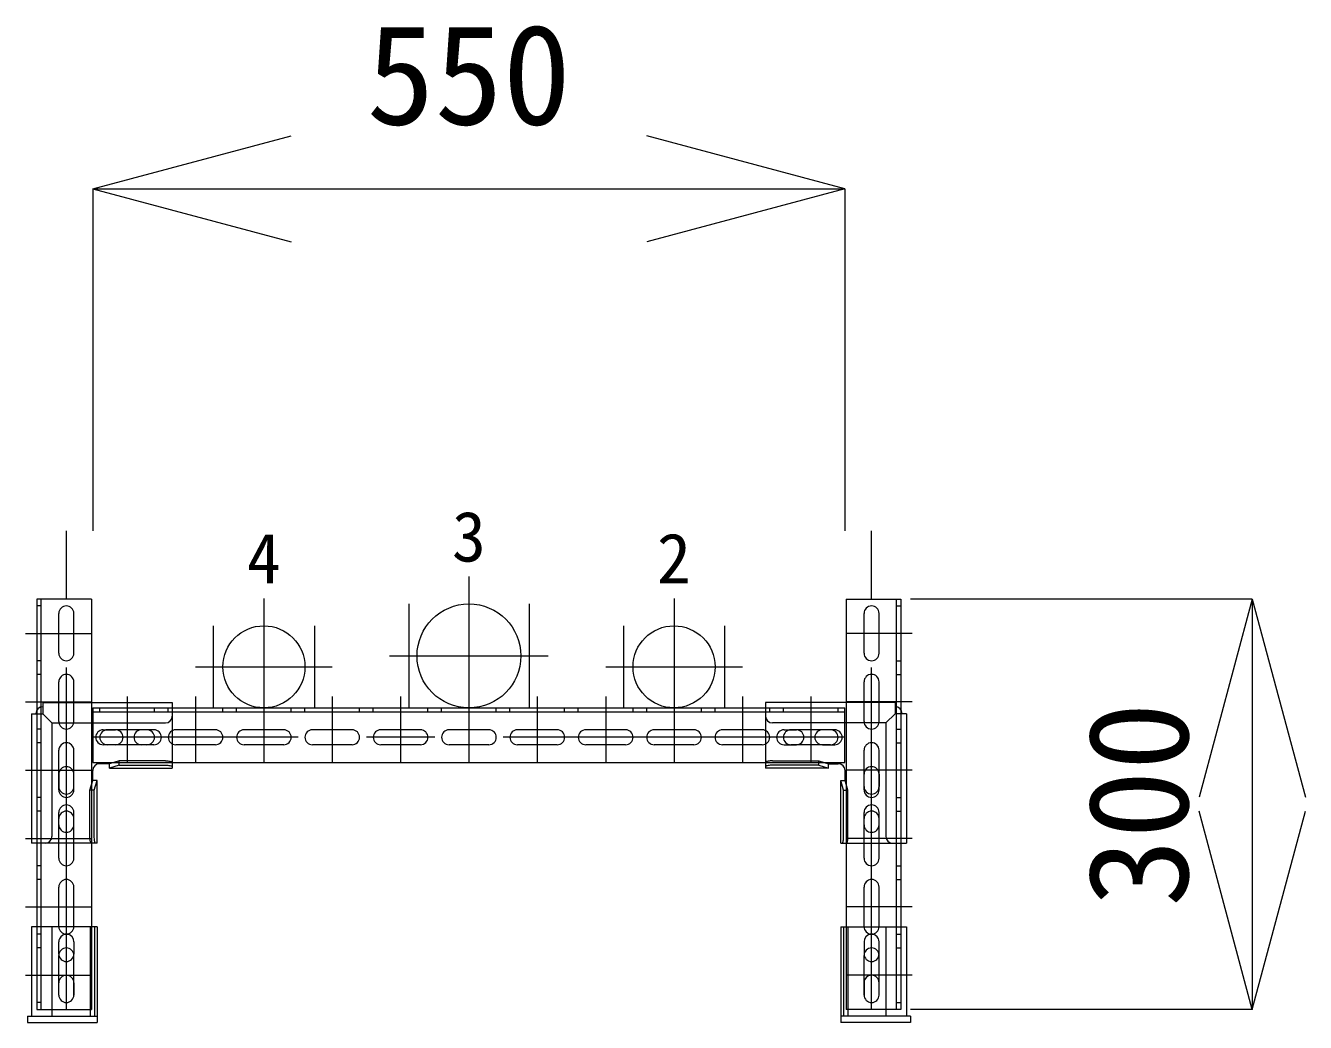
# Model space of a CAD drawing. Units: millimetres at full size, sheet at 1:50. Extents: x -29943 to 12787, y -4404 to 10657.
# Drawn here: x 5063 to 5999, y 2150 to 2879 of the extents above; entities that cross this region are included whole.
import ezdxf
from ezdxf.enums import TextEntityAlignment as Align

# ---------------------------------------------------------------- set-up
doc = ezdxf.new("R2010")
doc.units = ezdxf.units.MM
doc.header["$LTSCALE"] = 50
doc.linetypes.add('CHAIN1', pattern=[8, 5, -1, 1, -1])
for name, color, linetype, lineweight in [('0-0_マルチ横', 3, 'Continuous', 9), ('0-1_接続金具', 7, 'Continuous', 18), ('0-3_マルチ縦', 3, 'Continuous', 9), ('0-C_マルチ寸法', 4, 'Continuous', 9), ('0-F_文字', 7, 'Continuous', 9), ('1-1_2\u3000洗浄汚泥移送配管', 7, 'Continuous', 9), ('1-2_3\u3000洗浄水移送配管', 7, 'Continuous', 9), ('1-3_4\u3000工水配管', 7, 'Continuous', 9)]:
    doc.layers.add(name, color=color, linetype=linetype, lineweight=lineweight)
doc.styles.add('ＭＳ ゴシック', font='')
doc.styles.get('ＭＳ ゴシック').set_extended_font_data('MS Gothic')

msp = doc.modelspace()

# ---------------------------------------------------------------- linework, layer by layer
at = {"layer": '0-0_マルチ横', "color": 4, "linetype": 'CHAIN1'}
for p, q in [((5137.24, 2388.76), (5137.24, 2340.46)), ((5187.24, 2388.76), (5187.24, 2340.46)), ((5237.24, 2388.76), (5237.24, 2340.46)), ((5287.24, 2388.76), (5287.24, 2340.46)), ((5337.24, 2388.76), (5337.24, 2340.46)), ((5387.24, 2388.76), (5387.24, 2340.46)), ((5437.24, 2388.76), (5437.24, 2340.46)), ((5487.24, 2388.76), (5487.24, 2340.46)), ((5537.24, 2388.76), (5537.24, 2340.46)), ((5587.24, 2388.76), (5587.24, 2340.46)), ((5637.24, 2388.76), (5637.24, 2340.46)), ((5662.24, 2358.96), (5112.24, 2358.96))]:
    msp.add_line(p, q, dxfattribs=at)
at = {"layer": '0-0_マルチ横'}
for p, q in [((5112.24, 2380.46), (5112.24, 2340.46)), ((5112.24, 2380.46), (5662.24, 2380.46)), ((5117.24, 2377.26), (5117.24, 2380.46)), ((5157.24, 2377.26), (5157.24, 2380.46)), ((5167.24, 2377.26), (5167.24, 2380.46)), ((5207.24, 2377.26), (5207.24, 2380.46)), ((5217.24, 2377.26), (5217.24, 2380.46)), ((5257.24, 2377.26), (5257.24, 2380.46)), ((5267.24, 2377.26), (5267.24, 2380.46)), ((5307.24, 2377.26), (5307.24, 2380.46)), ((5317.24, 2377.26), (5317.24, 2380.46)), ((5357.24, 2377.26), (5357.24, 2380.46)), ((5367.24, 2377.26), (5367.24, 2380.46)), ((5407.24, 2377.26), (5407.24, 2380.46)), ((5417.24, 2377.26), (5417.24, 2380.46)), ((5457.24, 2377.26), (5457.24, 2380.46)), ((5467.24, 2377.26), (5467.24, 2380.46)), ((5507.24, 2377.26), (5507.24, 2380.46)), ((5517.24, 2377.26), (5517.24, 2380.46)), ((5557.24, 2377.26), (5557.24, 2380.46)), ((5567.24, 2377.26), (5567.24, 2380.46)), ((5607.24, 2377.26), (5607.24, 2380.46)), ((5617.24, 2377.26), (5617.24, 2380.46)), ((5657.24, 2377.26), (5657.24, 2380.46)), ((5662.24, 2340.46), (5662.24, 2380.46)), ((5662.24, 2377.26), (5112.24, 2377.26)), ((5151.74, 2364.46), (5122.74, 2364.46)), ((5201.74, 2364.46), (5172.74, 2364.46)), ((5251.74, 2364.46), (5222.74, 2364.46)), ((5301.74, 2364.46), (5272.74, 2364.46)), ((5351.74, 2364.46), (5322.74, 2364.46)), ((5401.74, 2364.46), (5372.74, 2364.46)), ((5451.74, 2364.46), (5422.74, 2364.46)), ((5501.74, 2364.46), (5472.74, 2364.46)), ((5551.74, 2364.46), (5522.74, 2364.46)), ((5601.74, 2364.46), (5572.74, 2364.46)), ((5651.74, 2364.46), (5622.74, 2364.46)), ((5151.74, 2353.46), (5122.74, 2353.46)), ((5201.74, 2353.46), (5172.74, 2353.46)), ((5251.74, 2353.46), (5222.74, 2353.46)), ((5301.74, 2353.46), (5272.74, 2353.46)), ((5351.74, 2353.46), (5322.74, 2353.46)), ((5401.74, 2353.46), (5372.74, 2353.46)), ((5451.74, 2353.46), (5422.74, 2353.46)), ((5501.74, 2353.46), (5472.74, 2353.46)), ((5551.74, 2353.46), (5522.74, 2353.46)), ((5601.74, 2353.46), (5572.74, 2353.46)), ((5651.74, 2353.46), (5622.74, 2353.46)), ((5112.24, 2340.46), (5662.24, 2340.46))]:
    msp.add_line(p, q, dxfattribs=at)
for centre, start, end in [((5122.74, 2358.96), 90, 270), ((5151.74, 2358.96), 270, 90), ((5172.74, 2358.96), 90, 270), ((5201.74, 2358.96), 270, 90), ((5222.74, 2358.96), 90, 270), ((5251.74, 2358.96), 270, 90), ((5272.74, 2358.96), 90, 270), ((5301.74, 2358.96), 270, 90), ((5322.74, 2358.96), 90, 270), ((5351.74, 2358.96), 270, 90), ((5372.74, 2358.96), 90, 270), ((5401.74, 2358.96), 270, 90), ((5422.74, 2358.96), 90, 270), ((5451.74, 2358.96), 270, 90), ((5472.74, 2358.96), 90, 270), ((5501.74, 2358.96), 270, 90), ((5522.74, 2358.96), 90, 270), ((5551.74, 2358.96), 270, 90), ((5572.74, 2358.96), 90, 270), ((5601.74, 2358.96), 270, 90), ((5622.74, 2358.96), 90, 270), ((5651.74, 2358.96), 270, 90)]:
    msp.add_arc(centre, 5.5, start, end, dxfattribs=at)
at = {"layer": '0-1_接続金具'}
for p, q in [((5075.49, 2384.46), (5170.24, 2384.46)), ((5075.49, 2384.46), (5075.49, 2376.21)), ((5170.24, 2384.46), (5170.24, 2336.46)), ((5698.99, 2384.46), (5604.24, 2384.46)), ((5604.24, 2384.46), (5604.24, 2336.46)), ((5698.99, 2384.46), (5698.99, 2376.21)), ((5067.24, 2376.21), (5067.24, 2281.46)), ((5067.24, 2376.21), (5075.49, 2376.21)), ((5075.49, 2376.21), (5082.24, 2369.46)), ((5082.24, 2369.46), (5082.24, 2286.46)), ((5082.24, 2369.46), (5165.24, 2369.46)), ((5692.24, 2369.46), (5609.24, 2369.46)), ((5698.99, 2376.21), (5692.24, 2369.46)), ((5692.24, 2369.46), (5692.24, 2286.46)), ((5707.24, 2376.21), (5698.99, 2376.21)), ((5707.24, 2376.21), (5707.24, 2281.46)), ((5119.74, 2364.46), (5128.74, 2364.46)), ((5156.74, 2364.46), (5147.74, 2364.46)), ((5617.74, 2364.46), (5626.74, 2364.46)), ((5654.74, 2364.46), (5645.74, 2364.46)), ((5128.74, 2353.46), (5119.74, 2353.46)), ((5156.74, 2353.46), (5147.74, 2353.46)), ((5617.74, 2353.46), (5626.74, 2353.46)), ((5645.74, 2353.46), (5654.74, 2353.46)), ((5131.31, 2341.67), (5124.24, 2339.62)), ((5131.31, 2338.52), (5131.31, 2341.67)), ((5165.24, 2341.67), (5131.31, 2341.67)), ((5609.24, 2341.67), (5643.16, 2341.67)), ((5643.16, 2341.67), (5650.24, 2339.62)), ((5643.16, 2338.52), (5643.16, 2341.67)), ((5087.24, 2331.96), (5087.24, 2322.96)), ((5098.24, 2322.96), (5098.24, 2331.96)), ((5112.08, 2327.46), (5112.08, 2334.62)), ((5124.24, 2339.62), (5117.08, 2339.62)), ((5124.24, 2336.46), (5124.24, 2339.62)), ((5131.31, 2338.52), (5124.24, 2336.46)), ((5124.24, 2336.46), (5170.24, 2336.46)), ((5131.31, 2338.52), (5165.24, 2338.52)), ((5650.24, 2336.46), (5604.24, 2336.46)), ((5643.16, 2338.52), (5609.24, 2338.52)), ((5643.16, 2338.52), (5650.24, 2336.46)), ((5650.24, 2339.62), (5657.39, 2339.62)), ((5650.24, 2336.46), (5650.24, 2339.62)), ((5662.39, 2327.46), (5662.39, 2334.62)), ((5676.24, 2322.96), (5676.24, 2331.96)), ((5687.24, 2331.96), (5687.24, 2322.96)), ((5110.03, 2320.39), (5112.08, 2327.46)), ((5115.24, 2327.46), (5112.08, 2327.46)), ((5113.18, 2320.39), (5115.24, 2327.46)), ((5115.24, 2281.46), (5115.24, 2327.46)), ((5661.29, 2320.39), (5659.24, 2327.46)), ((5659.24, 2281.46), (5659.24, 2327.46)), ((5659.24, 2327.46), (5662.39, 2327.46)), ((5664.44, 2320.39), (5662.39, 2327.46)), ((5113.18, 2320.39), (5110.03, 2320.39)), ((5110.03, 2286.46), (5110.03, 2320.39)), ((5113.18, 2286.46), (5113.18, 2320.39)), ((5661.29, 2320.39), (5664.44, 2320.39)), ((5661.29, 2286.46), (5661.29, 2320.39)), ((5664.44, 2286.46), (5664.44, 2320.39)), ((5087.24, 2294.96), (5087.24, 2303.96)), ((5098.24, 2294.96), (5098.24, 2303.96)), ((5676.24, 2294.96), (5676.24, 2303.96)), ((5687.24, 2294.96), (5687.24, 2303.96)), ((5115.24, 2281.46), (5067.24, 2281.46)), ((5659.24, 2281.46), (5707.24, 2281.46)), ((5115.24, 2220.46), (5067.24, 2220.46)), ((5067.24, 2220.46), (5067.24, 2154.96)), ((5082.24, 2220.46), (5082.24, 2154.96)), ((5110.07, 2220.46), (5110.07, 2154.96)), ((5113.22, 2220.46), (5113.22, 2154.96)), ((5115.24, 2220.46), (5115.24, 2150.46)), ((5659.24, 2220.46), (5707.24, 2220.46)), ((5659.24, 2220.46), (5659.24, 2150.46)), ((5661.25, 2220.46), (5661.25, 2154.96)), ((5664.41, 2220.46), (5664.41, 2154.96)), ((5692.24, 2220.46), (5692.24, 2154.96)), ((5707.24, 2220.46), (5707.24, 2154.96)), ((5087.24, 2200.46), (5087.24, 2209.46)), ((5098.24, 2209.46), (5098.24, 2200.46)), ((5676.24, 2209.46), (5676.24, 2200.46)), ((5687.24, 2200.46), (5687.24, 2209.46)), ((5087.24, 2170.46), (5087.24, 2179.46)), ((5098.24, 2179.46), (5098.24, 2170.46)), ((5676.24, 2179.46), (5676.24, 2170.46)), ((5687.24, 2170.46), (5687.24, 2179.46)), ((5064.24, 2154.96), (5115.24, 2154.96)), ((5064.24, 2154.96), (5064.24, 2150.46)), ((5710.24, 2154.96), (5659.24, 2154.96)), ((5710.24, 2154.96), (5710.24, 2150.46)), ((5064.24, 2150.46), (5115.24, 2150.46)), ((5710.24, 2150.46), (5659.24, 2150.46))]:
    msp.add_line(p, q, dxfattribs=at)
for points in [[(5165.24, 2341.67), (5166.1, 2341.66), (5166.95, 2341.61), (5167.74, 2341.54), (5168.45, 2341.43), (5169.07, 2341.31), (5169.57, 2341.16), (5169.93, 2341), (5170.16, 2340.82), (5170.24, 2340.64)], [(5609.24, 2341.67), (5608.37, 2341.66), (5607.53, 2341.61), (5606.74, 2341.54), (5606.02, 2341.43), (5605.41, 2341.31), (5604.91, 2341.16), (5604.54, 2341), (5604.31, 2340.82), (5604.24, 2340.64)], [(5165.24, 2338.52), (5166.1, 2338.51), (5166.95, 2338.46), (5167.74, 2338.38), (5168.45, 2338.28), (5169.07, 2338.15), (5169.57, 2338.01), (5169.93, 2337.84), (5170.16, 2337.67), (5170.24, 2337.49)], [(5609.24, 2338.52), (5608.37, 2338.51), (5607.53, 2338.46), (5606.74, 2338.38), (5606.02, 2338.28), (5605.41, 2338.15), (5604.91, 2338.01), (5604.54, 2337.84), (5604.31, 2337.67), (5604.24, 2337.49)], [(5111.06, 2281.46), (5110.88, 2281.54), (5110.7, 2281.77), (5110.54, 2282.13), (5110.39, 2282.63), (5110.27, 2283.25), (5110.17, 2283.96), (5110.09, 2284.75), (5110.04, 2285.6), (5110.03, 2286.46)], [(5114.21, 2281.46), (5114.03, 2281.54), (5113.86, 2281.77), (5113.69, 2282.13), (5113.55, 2282.63), (5113.42, 2283.25), (5113.32, 2283.96), (5113.24, 2284.75), (5113.19, 2285.6), (5113.18, 2286.46)], [(5660.26, 2281.46), (5660.44, 2281.54), (5660.62, 2281.77), (5660.78, 2282.13), (5660.92, 2282.63), (5661.05, 2283.25), (5661.15, 2283.96), (5661.23, 2284.75), (5661.28, 2285.6), (5661.29, 2286.46)], [(5663.42, 2281.46), (5663.59, 2281.54), (5663.77, 2281.77), (5663.93, 2282.13), (5664.08, 2282.63), (5664.2, 2283.25), (5664.31, 2283.96), (5664.38, 2284.75), (5664.43, 2285.6), (5664.44, 2286.46)]]:
    msp.add_lwpolyline(points, dxfattribs=at)
for centre, radius, start, end in [((5075.49, 2376.21), 5.05, 90, 180), ((5698.99, 2376.21), 5.05, 0, 90), ((5165.24, 2374.46), 5, 270, 0), ((5609.24, 2374.46), 5, 180, 270), ((5119.74, 2358.96), 5.5, 90, 270), ((5128.74, 2358.96), 5.5, 270, 90), ((5147.74, 2358.96), 5.5, 90, 270), ((5156.74, 2358.96), 5.5, 270, 90), ((5617.74, 2358.96), 5.5, 90, 270), ((5626.74, 2358.96), 5.5, 270, 90), ((5645.74, 2358.96), 5.5, 90, 270), ((5654.74, 2358.96), 5.5, 270, 90), ((5092.74, 2331.96), 5.5, 0, 180), ((5117.08, 2334.62), 5, 90, 180), ((5657.39, 2334.62), 5, 0, 90), ((5681.74, 2331.96), 5.5, 0, 180), ((5092.74, 2322.96), 5.5, 180, 0), ((5681.74, 2322.96), 5.5, 180, 0), ((5092.74, 2303.96), 5.5, 0, 180), ((5681.74, 2303.96), 5.5, 0, 180), ((5092.74, 2294.96), 5.5, 180, 0), ((5681.74, 2294.96), 5.5, 180, 0), ((5077.24, 2286.46), 5, 270, 0), ((5697.24, 2286.46), 5, 180, 270), ((5092.74, 2209.46), 5.5, 158.00054, 180), ((5092.74, 2209.46), 5.5, 0, 158.00054), ((5681.74, 2209.46), 5.5, 21.99946, 180), ((5681.74, 2209.46), 5.5, 0, 21.99946), ((5092.74, 2200.46), 5.5, 180, 0), ((5681.74, 2200.46), 5.5, 180, 0), ((5092.74, 2179.46), 5.5, 0, 180), ((5681.74, 2179.46), 5.5, 0, 180), ((5092.74, 2170.46), 5.5, 180, 0), ((5681.74, 2170.46), 5.5, 180, 0)]:
    msp.add_arc(centre, radius, start, end, dxfattribs=at)
at = {"layer": '0-3_マルチ縦', "color": 4, "linetype": 'CHAIN1'}
for p, q in [((5092.74, 2159.96), (5092.74, 2509.96)), ((5681.74, 2159.96), (5681.74, 2509.96)), ((5062.94, 2434.96), (5111.24, 2434.96)), ((5711.53, 2434.96), (5663.24, 2434.96)), ((5062.94, 2384.96), (5111.24, 2384.96)), ((5711.53, 2384.96), (5663.24, 2384.96)), ((5062.94, 2334.96), (5111.24, 2334.96)), ((5711.53, 2334.96), (5663.24, 2334.96)), ((5062.94, 2284.96), (5111.24, 2284.96)), ((5711.53, 2284.96), (5663.24, 2284.96)), ((5062.94, 2234.96), (5111.24, 2234.96)), ((5711.53, 2234.96), (5663.24, 2234.96)), ((5062.94, 2184.96), (5111.24, 2184.96)), ((5711.53, 2184.96), (5663.24, 2184.96))]:
    msp.add_line(p, q, dxfattribs=at)
at = {"layer": '0-3_マルチ縦'}
for p, q in [((5071.24, 2459.96), (5071.24, 2159.96)), ((5111.24, 2459.96), (5071.24, 2459.96)), ((5074.44, 2454.96), (5071.24, 2454.96)), ((5074.44, 2159.96), (5074.44, 2459.96)), ((5111.24, 2459.96), (5111.24, 2159.96)), ((5663.24, 2459.96), (5663.24, 2159.96)), ((5663.24, 2459.96), (5703.24, 2459.96)), ((5700.04, 2159.96), (5700.04, 2459.96)), ((5700.04, 2454.96), (5703.24, 2454.96)), ((5703.24, 2459.96), (5703.24, 2159.96)), ((5087.24, 2420.46), (5087.24, 2449.46)), ((5098.24, 2420.46), (5098.24, 2449.46)), ((5676.24, 2420.46), (5676.24, 2449.46)), ((5687.24, 2420.46), (5687.24, 2449.46)), ((5074.44, 2414.96), (5071.24, 2414.96)), ((5700.04, 2414.96), (5703.24, 2414.96)), ((5074.44, 2404.96), (5071.24, 2404.96)), ((5087.24, 2370.46), (5087.24, 2399.46)), ((5098.24, 2370.46), (5098.24, 2399.46)), ((5676.24, 2370.46), (5676.24, 2399.46)), ((5687.24, 2370.46), (5687.24, 2399.46)), ((5700.04, 2404.96), (5703.24, 2404.96)), ((5074.44, 2364.96), (5071.24, 2364.96)), ((5700.04, 2364.96), (5703.24, 2364.96)), ((5074.44, 2354.96), (5071.24, 2354.96)), ((5700.04, 2354.96), (5703.24, 2354.96)), ((5087.24, 2320.46), (5087.24, 2349.46)), ((5098.24, 2320.46), (5098.24, 2349.46)), ((5676.24, 2320.46), (5676.24, 2349.46)), ((5687.24, 2320.46), (5687.24, 2349.46)), ((5074.44, 2314.96), (5071.24, 2314.96)), ((5700.04, 2314.96), (5703.24, 2314.96)), ((5074.44, 2304.96), (5071.24, 2304.96)), ((5700.04, 2304.96), (5703.24, 2304.96)), ((5087.24, 2270.46), (5087.24, 2299.46)), ((5098.24, 2270.46), (5098.24, 2299.46)), ((5676.24, 2270.46), (5676.24, 2299.46)), ((5687.24, 2270.46), (5687.24, 2299.46)), ((5074.44, 2264.96), (5071.24, 2264.96)), ((5700.04, 2264.96), (5703.24, 2264.96)), ((5074.44, 2254.96), (5071.24, 2254.96)), ((5087.24, 2220.46), (5087.24, 2249.46)), ((5098.24, 2220.46), (5098.24, 2249.46)), ((5676.24, 2220.46), (5676.24, 2249.46)), ((5687.24, 2220.46), (5687.24, 2249.46)), ((5700.04, 2254.96), (5703.24, 2254.96)), ((5074.44, 2214.96), (5071.24, 2214.96)), ((5700.04, 2214.96), (5703.24, 2214.96)), ((5074.44, 2204.96), (5071.24, 2204.96)), ((5700.04, 2204.96), (5703.24, 2204.96)), ((5087.24, 2170.46), (5087.24, 2199.46)), ((5098.24, 2170.46), (5098.24, 2199.46)), ((5676.24, 2170.46), (5676.24, 2199.46)), ((5687.24, 2170.46), (5687.24, 2199.46)), ((5074.44, 2164.96), (5071.24, 2164.96)), ((5700.04, 2164.96), (5703.24, 2164.96)), ((5071.24, 2159.96), (5111.24, 2159.96)), ((5703.24, 2159.96), (5663.24, 2159.96))]:
    msp.add_line(p, q, dxfattribs=at)
for centre, start, end in [((5092.74, 2449.46), 0, 180), ((5681.74, 2449.46), 0, 180), ((5092.74, 2420.46), 180, 0), ((5681.74, 2420.46), 180, 0), ((5092.74, 2399.46), 0, 180), ((5681.74, 2399.46), 0, 180), ((5092.74, 2370.46), 180, 0), ((5681.74, 2370.46), 180, 0), ((5092.74, 2349.46), 0, 180), ((5681.74, 2349.46), 0, 180), ((5092.74, 2320.46), 180, 0), ((5681.74, 2320.46), 180, 0), ((5092.74, 2299.46), 0, 180), ((5681.74, 2299.46), 0, 180), ((5092.74, 2270.46), 180, 0), ((5681.74, 2270.46), 180, 0), ((5092.74, 2249.46), 0, 180), ((5681.74, 2249.46), 0, 180), ((5092.74, 2220.46), 180, 0), ((5681.74, 2220.46), 180, 0), ((5092.74, 2199.46), 0, 180), ((5681.74, 2199.46), 0, 180), ((5092.74, 2170.46), 180, 0), ((5681.74, 2170.46), 180, 0)]:
    msp.add_arc(centre, 5.5, start, end, dxfattribs=at)
at = {"layer": '0-C_マルチ寸法'}
for p, q in [((5112.24, 2759.96), (5257.12, 2798.79)), ((5662.24, 2759.96), (5517.35, 2798.79)), ((5112.24, 2759.96), (5662.24, 2759.96)), ((5112.24, 2759.96), (5257.12, 2721.14)), ((5112.24, 2759.96), (5112.24, 2509.96)), ((5662.24, 2759.96), (5517.35, 2721.14)), ((5662.24, 2759.96), (5662.24, 2509.96)), ((5960.24, 2459.96), (5710.24, 2459.96)), ((5960.24, 2459.96), (5921.41, 2315.08)), ((5960.24, 2459.96), (5960.24, 2159.96)), ((5960.24, 2459.96), (5999.06, 2315.08)), ((5960.24, 2159.96), (5921.41, 2304.85)), ((5960.24, 2159.96), (5999.06, 2304.85)), ((5960.24, 2159.96), (5710.24, 2159.96))]:
    msp.add_line(p, q, dxfattribs=at)
at = {"layer": '1-1_2\u3000洗浄汚泥移送配管', "color": 4, "linetype": 'CHAIN1'}
for p, q in [((5537.24, 2460.46), (5537.24, 2360.46)), ((5487.24, 2410.46), (5587.24, 2410.46))]:
    msp.add_line(p, q, dxfattribs=at)
at = {"layer": '1-1_2\u3000洗浄汚泥移送配管'}
for p, q in [((5500.24, 2440.46), (5500.24, 2380.46)), ((5574.24, 2440.46), (5574.24, 2380.46))]:
    msp.add_line(p, q, dxfattribs=at)
at = {"layer": '1-1_2\u3000洗浄汚泥移送配管', "color": 3}
msp.add_circle((5537.24, 2410.46), 30, dxfattribs=at)
at = {"layer": '1-2_3\u3000洗浄水移送配管', "color": 4, "linetype": 'CHAIN1'}
for p, q in [((5387.24, 2476.46), (5387.24, 2360.46)), ((5329.24, 2418.46), (5445.24, 2418.46))]:
    msp.add_line(p, q, dxfattribs=at)
at = {"layer": '1-2_3\u3000洗浄水移送配管'}
for p, q in [((5343.24, 2456.46), (5343.24, 2380.46)), ((5431.24, 2456.46), (5431.24, 2380.46))]:
    msp.add_line(p, q, dxfattribs=at)
at = {"layer": '1-2_3\u3000洗浄水移送配管', "color": 3}
msp.add_circle((5387.24, 2418.46), 38, dxfattribs=at)
at = {"layer": '1-3_4\u3000工水配管', "color": 4, "linetype": 'CHAIN1'}
for p, q in [((5237.24, 2460.46), (5237.24, 2360.46)), ((5187.24, 2410.46), (5287.24, 2410.46))]:
    msp.add_line(p, q, dxfattribs=at)
at = {"layer": '1-3_4\u3000工水配管'}
for p, q in [((5200.24, 2440.46), (5200.24, 2380.46)), ((5274.24, 2440.46), (5274.24, 2380.46))]:
    msp.add_line(p, q, dxfattribs=at)
at = {"layer": '1-3_4\u3000工水配管', "color": 3}
msp.add_circle((5237.24, 2410.46), 30, dxfattribs=at)

# ---------------------------------------------------------------- texts
at = {"layer": '0-C_マルチ寸法', "style": 'ＭＳ ゴシック'}
msp.add_text('550', height=73.31, dxfattribs=at).set_placement((5312.24, 2784.96), align=Align.BOTTOM_LEFT)
msp.add_text('300', height=73.31, rotation=90, dxfattribs=at).set_placement((5935.24, 2234.96), align=Align.BOTTOM_LEFT)
at = {"layer": '0-F_文字', "style": 'ＭＳ ゴシック'}
for s, p in [('3', (5374.74, 2476.46)), ('3', (5374.74, 2476.46)), ('4', (5224.74, 2460.46)), ('4', (5224.74, 2460.46)), ('2', (5524.74, 2460.46)), ('2', (5524.74, 2460.46))]:
    msp.add_text(s, height=36.66, dxfattribs=at).set_placement(p, align=Align.BOTTOM_LEFT)

doc.saveas('drawing.dxf')
